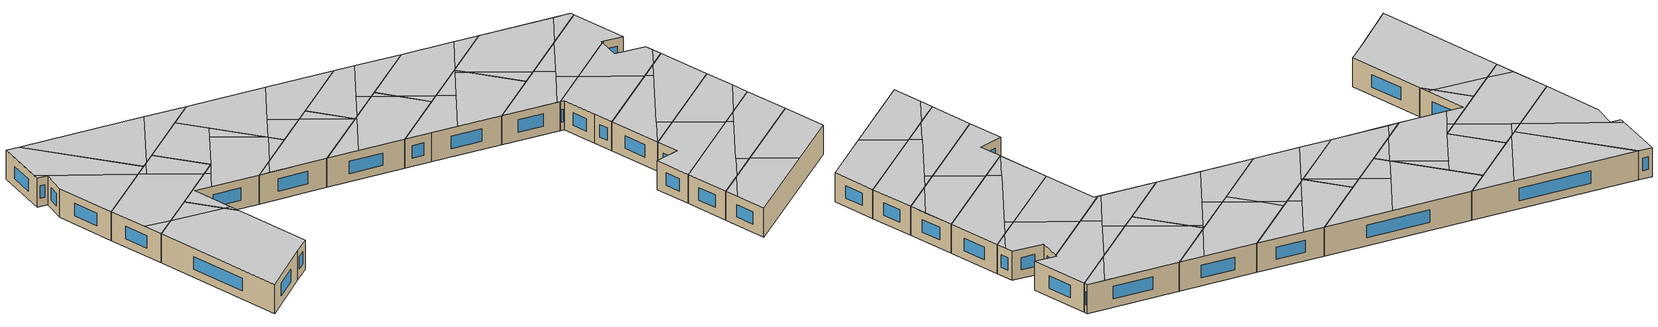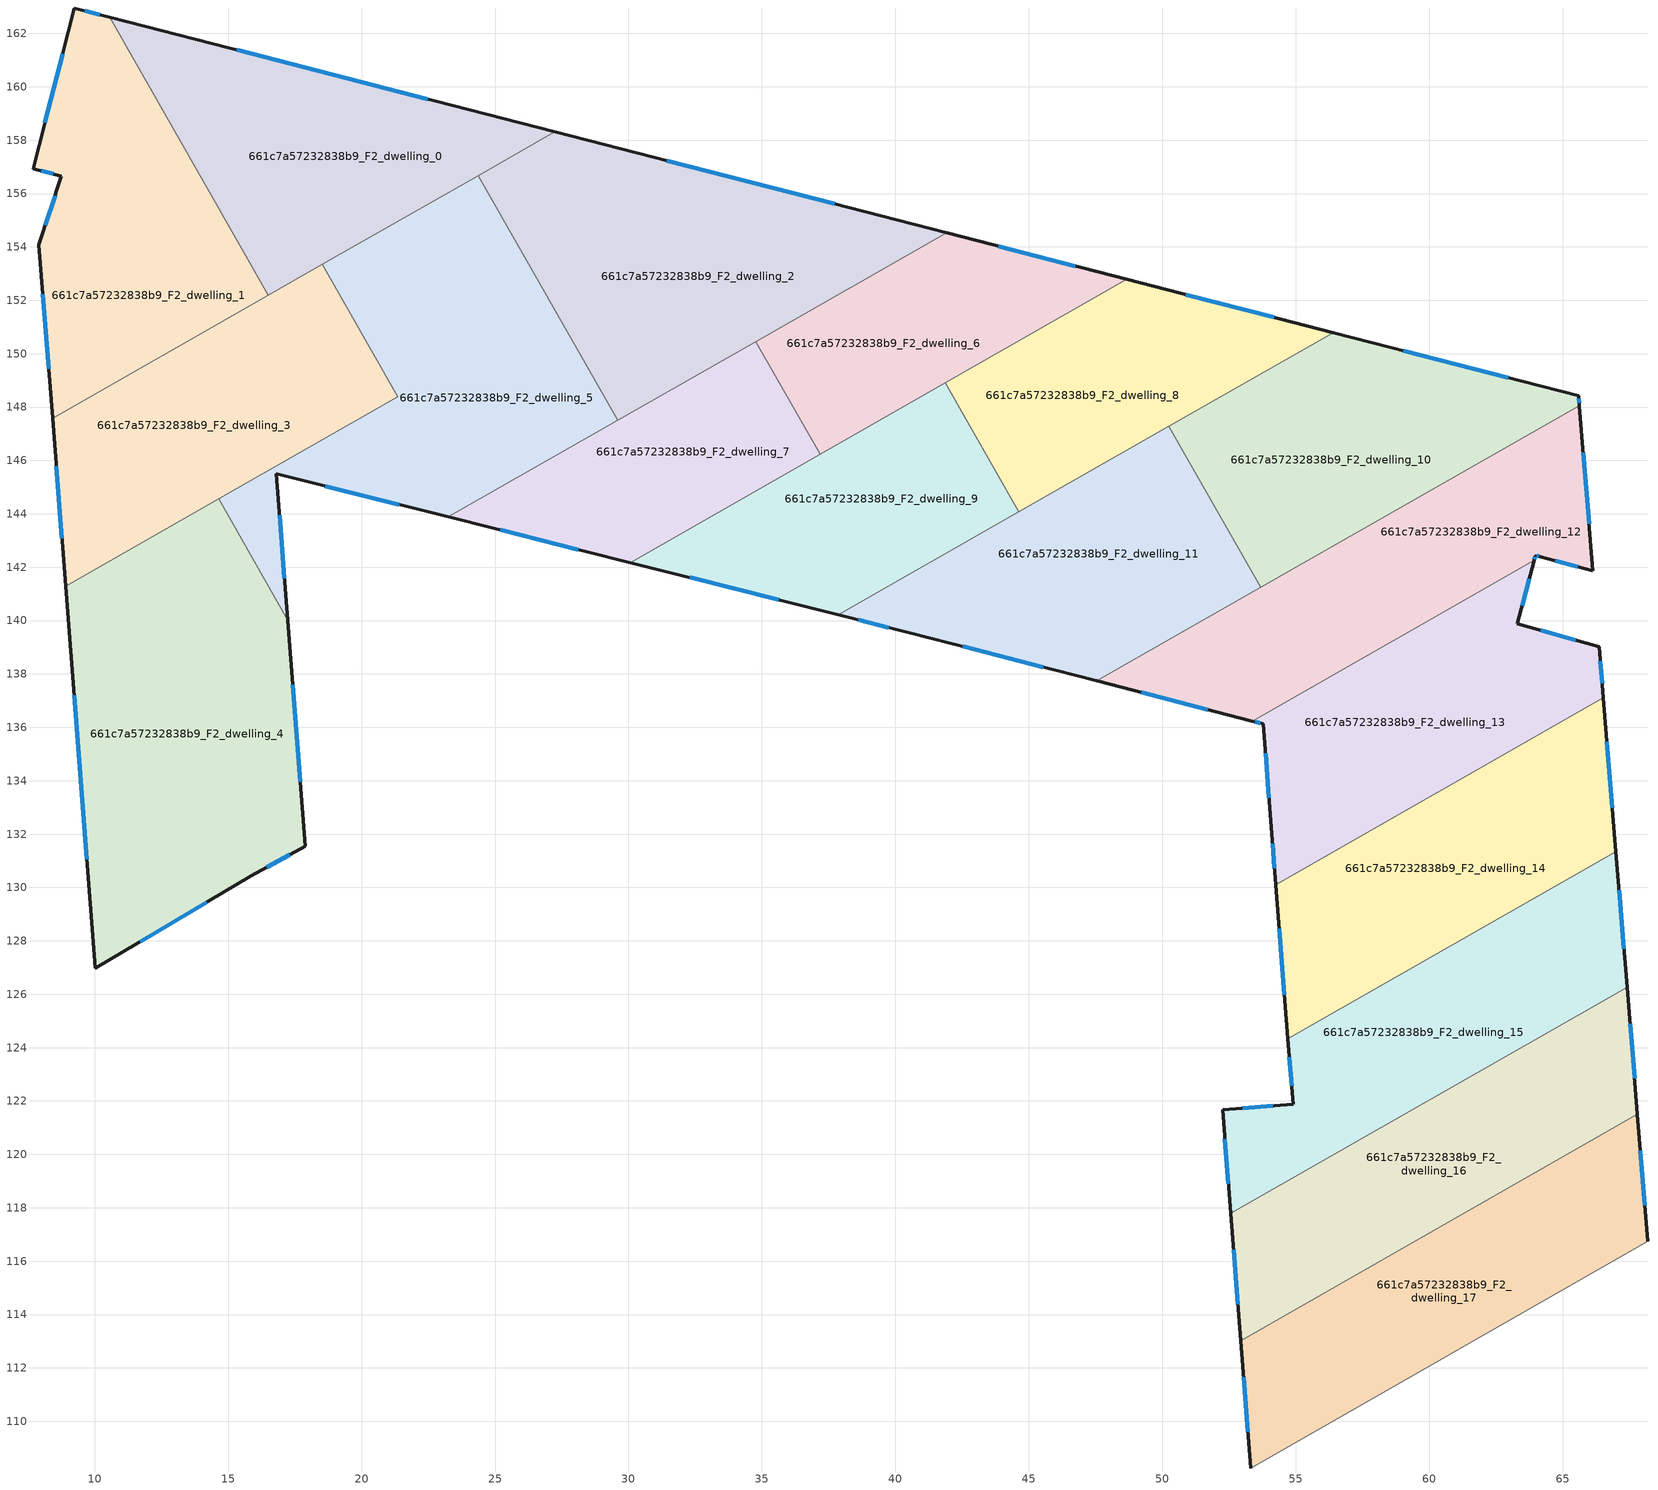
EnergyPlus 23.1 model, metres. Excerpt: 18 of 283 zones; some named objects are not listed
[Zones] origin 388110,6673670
661c7a57232838b9_F2_dwelling_0
 floor to 661c7a57232838b9_F1_dwelling_0 (EU_floor_Construction): 27.24,158.31 16.51,152.19 10.57,162.61 z6
 wall outside (EU_wall_Construction): 27.24,158.31 10.57,162.61 z6:9
 wall to 661c7a57232838b9_F2_dwelling_1 (EU_wall_Construction): 10.57,162.61 16.51,152.19 z6:9
 wall to 661c7a57232838b9_F2_dwelling_5 (EU_wall_Construction): 18.52,153.34 24.36,156.67 z6:9
 wall to 661c7a57232838b9_F2_dwelling_2 (EU_wall_Construction): 24.36,156.67 27.24,158.31 z6:9
 wall to 661c7a57232838b9_F2_dwelling_3 (EU_wall_Construction): 16.51,152.19 18.52,153.34 z6:9
 window (EU_Window_Construction): 22.48,159.54 15.33,161.38 z6.86:8.14
 ceiling to 661c7a57232838b9_F3_dwelling_0 (EU_floor_Construction): 17.16,152.56 23,159.41 10.57,162.61 16.51,152.19 z9
 ceiling to 661c7a57232838b9_F3_dwelling_1 (EU_floor_Construction): 27.24,158.31 23,159.41 17.16,152.56 z9
661c7a57232838b9_F2_dwelling_1
 floor to 661c7a57232838b9_F1_dwelling_1 (EU_floor_Construction): 10.57,162.61 16.51,152.19 8.42,147.58 7.91,154.09 8.76,156.66 7.69,156.93 9.24,162.95 z6
 wall outside (EU_wall_Construction): 10.57,162.61 9.24,162.95 7.69,156.93 8.76,156.66 7.91,154.09 8.42,147.58 z6:9
 wall to 661c7a57232838b9_F2_dwelling_3 (EU_wall_Construction): 8.42,147.58 16.51,152.19 z6:9
 window (EU_Window_Construction): 8.8,161.23 8.14,158.65 / 10.19,162.71 9.62,162.86 / 8.06,152.23 8.28,149.44 / 8.52,155.92 8.15,154.82 / 8,156.85 8.45,156.74 z6.86:8.14
 ceiling to 661c7a57232838b9_F3_dwelling_2 (EU_floor_Construction): 15.08,151.38 7.85,157.55 7.69,156.93 8.76,156.66 7.91,154.09 8.42,147.58 z9
 ceiling to 661c7a57232838b9_F3_dwelling_0 (EU_floor_Construction): 16.51,152.19 10.57,162.61 9.24,162.95 7.85,157.55 15.08,151.38 z9
661c7a57232838b9_F2_dwelling_10
 floor to 661c7a57232838b9_F1_dwelling_10 (EU_floor_Construction): 65.6,148.42 65.63,148.05 53.69,141.24 50.25,147.28 56.41,150.79 z6
 wall outside (EU_wall_Construction): 65.63,148.05 65.6,148.42 56.41,150.79 z6:9
 wall to 661c7a57232838b9_F2_dwelling_11 (EU_wall_Construction): 50.25,147.28 53.69,141.24 z6:9
 wall to 661c7a57232838b9_F2_dwelling_12 (EU_wall_Construction): 53.69,141.24 65.63,148.05 z6:9
 wall to 661c7a57232838b9_F2_dwelling_8 (EU_wall_Construction): 56.41,150.79 50.25,147.28 z6:9
 window (EU_Window_Construction): 65.62,148.16 65.61,148.32 / 62.97,149.1 59.03,150.12 z6.86:8.14
 ceiling to 661c7a57232838b9_F3_dwelling_10 (EU_floor_Construction): 60.74,145.26 63.83,148.88 56.41,150.79 50.42,147.38 50.28,147.22 50.95,146.04 55.42,142.23 z9
 ceiling to 661c7a57232838b9_F3_dwelling_12 (EU_floor_Construction): 65.63,148.05 65.6,148.42 63.83,148.88 60.74,145.26 z9
 ceiling to 661c7a57232838b9_F3_dwelling_11 (EU_floor_Construction): 55.42,142.23 50.95,146.04 53.69,141.24 z9
661c7a57232838b9_F2_dwelling_11
 floor to 661c7a57232838b9_F1_dwelling_11 (EU_floor_Construction): 50.25,147.28 53.69,141.24 47.54,137.74 40.51,139.55 37.86,140.22 z6
 wall outside (EU_wall_Construction): 37.86,140.22 40.51,139.55 47.54,137.74 z6:9
 wall to 661c7a57232838b9_F2_dwelling_9 (EU_wall_Construction): 44.63,144.08 37.86,140.22 z6:9
 wall to 661c7a57232838b9_F2_dwelling_12 (EU_wall_Construction): 47.54,137.74 53.69,141.24 z6:9
 wall to 661c7a57232838b9_F2_dwelling_8 (EU_wall_Construction): 50.25,147.28 44.63,144.08 z6:9
 window (EU_Window_Construction): 42.52,139.03 45.54,138.25 / 38.62,140.03 39.76,139.74 z6.86:8.14
 ceiling to 661c7a57232838b9_F3_dwelling_11 (EU_floor_Construction): 53.69,141.24 50.95,146.04 49.99,146.87 43.15,138.87 47.55,137.74 z9
 ceiling to 661c7a57232838b9_F3_dwelling_8 (EU_floor_Construction): 47.05,143.44 50.28,147.22 50.25,147.28 45.63,144.65 z9
 ceiling to 661c7a57232838b9_F3_dwelling_9 (EU_floor_Construction): 43.15,138.87 47.05,143.44 45.63,144.65 37.86,140.22 40.51,139.55 z9
 ceiling to 661c7a57232838b9_F3_dwelling_10 (EU_floor_Construction): 50.95,146.04 50.28,147.22 49.99,146.87 z9
661c7a57232838b9_F2_dwelling_12
 floor to 661c7a57232838b9_F1_dwelling_12 (EU_floor_Construction): 65.63,148.05 66.14,141.86 64.17,142.39 63.98,142.44 63.93,142.25 53.38,136.24 47.54,137.74 z6
 wall outside (EU_wall_Construction): 47.54,137.74 53.38,136.24 / 63.93,142.25 63.98,142.44 64.17,142.39 66.14,141.86 65.63,148.05 z6:9
 wall to 661c7a57232838b9_F2_dwelling_13 (EU_wall_Construction): 53.38,136.24 63.93,142.25 z6:9
 window (EU_Window_Construction): 49.21,137.31 51.71,136.66 / 65.99,143.63 65.77,146.28 / 64.73,142.24 65.57,142.01 / 64.04,142.42 64.12,142.4 / 63.95,142.31 63.97,142.39 z6.86:8.14
 ceiling to 661c7a57232838b9_F3_dwelling_12 (EU_floor_Construction): 66.14,141.86 65.63,148.05 60.74,145.26 56.32,140.09 57.85,138.78 63.93,142.25 63.97,142.39 63.98,142.44 64.01,142.43 64.14,142.4 64.17,142.39 z9
 ceiling to 661c7a57232838b9_F3_dwelling_10 (EU_floor_Construction): 57,140.88 60.74,145.26 55.42,142.23 z9
 ceiling to 661c7a57232838b9_F3_dwelling_13 (EU_floor_Construction): 57.85,138.78 56.32,140.09 53.09,136.31 53.38,136.24 z9
 ceiling to 661c7a57232838b9_F3_dwelling_11 (EU_floor_Construction): 53.09,136.31 57,140.88 55.42,142.23 47.55,137.74 z9
661c7a57232838b9_F2_dwelling_13
 floor to 661c7a57232838b9_F1_dwelling_13 (EU_floor_Construction): 63.93,142.25 63.3,139.88 66.37,139.01 66.53,137.11 54.25,130.11 54.09,132.26 53.79,136.13 53.38,136.24 z6
 wall outside (EU_wall_Construction): 53.38,136.24 53.79,136.13 54.09,132.26 54.25,130.11 / 66.53,137.11 66.37,139.01 63.3,139.88 63.93,142.25 z6:9
 wall to 661c7a57232838b9_F2_dwelling_14 (EU_wall_Construction): 54.25,130.11 66.53,137.11 z6:9
 window (EU_Window_Construction): 54.13,131.64 54.21,130.72 / 53.87,135.02 54,133.36 / 53.49,136.2 53.67,136.16 / 63.48,140.56 63.75,141.58 / 65.49,139.26 64.18,139.63 / 66.48,137.65 66.41,138.47 z6.86:8.14
 ceiling to 661c7a57232838b9_F3_dwelling_13 (EU_floor_Construction): 62.5,134.81 57.85,138.78 53.38,136.24 53.79,136.13 54.09,132.26 54.25,130.11 z9
 ceiling to 661c7a57232838b9_F3_dwelling_12 (EU_floor_Construction): 64.6,136.01 66.44,138.16 66.37,139.01 63.3,139.88 63.93,142.25 57.85,138.78 62.5,134.81 z9
 ceiling to 661c7a57232838b9_F3_dwelling_14 (EU_floor_Construction): 66.53,137.11 66.44,138.16 64.6,136.01 z9
661c7a57232838b9_F2_dwelling_14
 floor to 661c7a57232838b9_F1_dwelling_14 (EU_floor_Construction): 66.53,137.11 67,131.34 54.71,124.33 54.25,130.11 z6
 wall outside (EU_wall_Construction): 67,131.34 66.53,137.11 / 54.25,130.11 54.71,124.33 z6:9
 wall to 661c7a57232838b9_F2_dwelling_15 (EU_wall_Construction): 54.71,124.33 67,131.34 z6:9
 window (EU_Window_Construction): 66.86,132.99 66.66,135.46 / 54.38,128.46 54.58,125.99 z6.86:8.14
 ceiling to 661c7a57232838b9_F3_dwelling_14 (EU_floor_Construction): 67,131.34 66.53,137.11 64.6,136.01 57.2,127.34 58.31,126.39 z9
 ceiling to 661c7a57232838b9_F3_dwelling_13 (EU_floor_Construction): 54.7,124.43 63.12,134.28 62.5,134.81 54.25,130.11 z9
 ceiling to 661c7a57232838b9_F3_dwelling_15 (EU_floor_Construction): 58.31,126.39 57.2,127.34 54.7,124.43 54.71,124.34 z9
 ceiling to 661c7a57232838b9_F3_dwelling_12 (EU_floor_Construction): 63.12,134.28 64.6,136.01 62.5,134.81 z9
661c7a57232838b9_F2_dwelling_15
 floor to 661c7a57232838b9_F1_dwelling_15 (EU_floor_Construction): 67,131.34 67.42,126.26 52.57,117.79 52.26,121.67 54.9,121.88 54.71,124.33 z6
 wall outside (EU_wall_Construction): 54.71,124.33 54.9,121.88 52.26,121.67 52.57,117.79 / 67.42,126.26 67,131.34 z6:9
 wall to 661c7a57232838b9_F2_dwelling_16 (EU_wall_Construction): 52.57,117.79 67.42,126.26 z6:9
 window (EU_Window_Construction): 54.15,121.82 53.02,121.73 / 54.76,123.63 54.85,122.58 / 67.3,127.71 67.12,129.89 / 52.35,120.56 52.48,118.9 z6.86:8.14
 ceiling to 661c7a57232838b9_F3_dwelling_15 (EU_floor_Construction): 62.05,123.2 58.31,126.39 54.71,124.34 54.9,121.88 52.26,121.67 52.57,117.79 z9
 ceiling to 661c7a57232838b9_F3_dwelling_14 (EU_floor_Construction): 63.96,124.29 67.26,128.15 67,131.34 58.31,126.39 62.05,123.2 z9
 ceiling adiabatic (EU_roof_Construction): 67.42,126.26 67.26,128.15 63.96,124.29 z9
661c7a57232838b9_F2_dwelling_16
 floor to 661c7a57232838b9_F1_dwelling_16 (EU_floor_Construction): 67.42,126.26 67.81,121.5 52.94,113.02 52.57,117.79 z6
 wall outside (EU_wall_Construction): 67.81,121.5 67.42,126.26 / 52.57,117.79 52.94,113.02 z6:9
 wall to 661c7a57232838b9_F2_dwelling_17 (EU_wall_Construction): 52.94,113.02 67.81,121.5 z6:9
 window (EU_Window_Construction): 67.7,122.86 67.53,124.9 / 52.67,116.43 52.83,114.38 z6.86:8.14
 ceiling adiabatic (EU_roof_Construction): 67.81,121.5 67.42,126.26 63.96,124.29 57.9,117.2 58.85,116.39 z9
 ceiling to 661c7a57232838b9_F3_dwelling_15 (EU_floor_Construction): 55.65,114.57 62.61,122.71 62.05,123.2 52.57,117.79 52.94,113.02 z9
 ceiling to 661c7a57232838b9_F3_dwelling_17 (EU_floor_Construction): 58.85,116.39 57.9,117.2 55.65,114.57 z9
 ceiling to 661c7a57232838b9_F3_dwelling_14 (EU_floor_Construction): 62.61,122.71 63.96,124.29 62.05,123.2 z9
661c7a57232838b9_F2_dwelling_17
 floor to 661c7a57232838b9_F1_dwelling_17 (EU_floor_Construction): 67.81,121.5 68.2,116.74 53.31,108.25 52.94,113.02 z6
 wall outside (EU_wall_Construction): 68.2,116.74 67.81,121.5 / 52.94,113.02 53.31,108.25 z6:9
 wall to 661c7a57232838b9_F2_dwelling_18 (EU_wall_Construction): 53.31,108.25 68.2,116.74 z6:9
 window (EU_Window_Construction): 68.09,118.1 67.92,120.14 / 53.05,111.66 53.21,109.61 z6.86:8.14
 ceiling to 661c7a57232838b9_F3_dwelling_17 (EU_floor_Construction): 62.35,113.4 58.85,116.39 55.65,114.57 53.06,111.53 53.31,108.25 z9
 ceiling adiabatic (EU_roof_Construction): 68.2,116.74 67.81,121.5 58.85,116.39 62.35,113.4 z9
 ceiling to 661c7a57232838b9_F3_dwelling_15 (EU_floor_Construction): 53.06,111.53 55.65,114.57 52.94,113.02 z9
661c7a57232838b9_F2_dwelling_2
 floor to 661c7a57232838b9_F1_dwelling_2 (EU_floor_Construction): 41.92,154.53 29.59,147.5 24.36,156.67 27.24,158.31 z6
 wall outside (EU_wall_Construction): 41.92,154.53 27.24,158.31 z6:9
 wall to 661c7a57232838b9_F2_dwelling_5 (EU_wall_Construction): 24.36,156.67 29.59,147.5 z6:9
 wall to 661c7a57232838b9_F2_dwelling_6 (EU_wall_Construction): 34.77,150.45 41.92,154.53 z6:9
 wall to 661c7a57232838b9_F2_dwelling_7 (EU_wall_Construction): 29.59,147.5 34.77,150.45 z6:9
 window (EU_Window_Construction): 37.73,155.61 31.44,157.23 z6.86:8.14
 ceiling to 661c7a57232838b9_F3_dwelling_6 (EU_floor_Construction): 41.92,154.53 35.15,156.27 31.05,151.48 33.26,149.59 z9
 ceiling to 661c7a57232838b9_F3_dwelling_7 (EU_floor_Construction): 33.26,149.59 31.05,151.48 28.82,148.86 29.59,147.5 z9
 ceiling adiabatic (EU_roof_Construction): 28.82,148.86 35.15,156.27 27.24,158.31 24.36,156.67 z9
661c7a57232838b9_F2_dwelling_3
 floor to 661c7a57232838b9_F1_dwelling_3 (EU_floor_Construction): 18.53,153.34 21.35,148.38 8.91,141.29 8.42,147.58 z6
 wall outside (EU_wall_Construction): 8.42,147.58 8.91,141.29 z6:9
 wall to 661c7a57232838b9_F2_dwelling_5 (EU_wall_Construction): 14.65,144.56 21.35,148.38 18.53,153.34 z6:9
 wall to 661c7a57232838b9_F2_dwelling_4 (EU_wall_Construction): 8.91,141.29 14.65,144.56 z6:9
 window (EU_Window_Construction): 8.56,145.78 8.77,143.09 z6.86:8.14
 ceiling to 661c7a57232838b9_F3_dwelling_3 (EU_floor_Construction): 11.29,142.65 8.75,143.36 8.91,141.29 z9
 ceiling to 661c7a57232838b9_F3_dwelling_2 (EU_floor_Construction): 19.69,147.44 15.08,151.38 8.42,147.58 8.75,143.36 11.29,142.65 z9
 ceiling to 661c7a57232838b9_F3_dwelling_1 (EU_floor_Construction): 21.28,148.34 21.34,148.41 18.53,153.34 17.16,152.56 15.7,150.85 19.69,147.44 z9
 ceiling to 661c7a57232838b9_F3_dwelling_0 (EU_floor_Construction): 15.7,150.85 17.16,152.56 15.08,151.38 z9
661c7a57232838b9_F2_dwelling_4
 floor to 661c7a57232838b9_F1_dwelling_4 (EU_floor_Construction): 14.65,144.56 17.23,140.02 17.89,131.55 15.88,130.43 10.03,126.97 8.91,141.29 z6
 wall outside (EU_wall_Construction): 8.91,141.29 10.03,126.97 15.88,130.43 17.89,131.55 17.23,140.02 z6:9
 wall to 661c7a57232838b9_F2_dwelling_5 (EU_wall_Construction): 17.23,140.02 14.65,144.56 z6:9
 window (EU_Window_Construction): 17.71,133.97 17.42,137.6 / 16.45,130.75 17.32,131.23 / 11.7,127.96 14.2,129.44 / 9.23,137.2 9.71,131.06 z6.86:8.14
 ceiling to 661c7a57232838b9_F3_dwelling_3 (EU_floor_Construction): 15.88,130.43 17.89,131.55 17.23,140.02 16.58,141.16 11.29,142.65 8.91,141.29 10.03,126.97 z9
 ceiling to 661c7a57232838b9_F3_dwelling_2 (EU_floor_Construction): 16.58,141.16 14.65,144.56 11.29,142.65 z9
661c7a57232838b9_F2_dwelling_5
 floor to 661c7a57232838b9_F1_dwelling_5 (EU_floor_Construction): 24.36,156.67 29.59,147.5 23.25,143.88 16.8,145.5 17.23,140.02 14.65,144.56 21.35,148.38 18.53,153.34 z6
 wall outside (EU_wall_Construction): 17.23,140.02 16.8,145.5 23.25,143.88 z6:9
 wall to 661c7a57232838b9_F2_dwelling_7 (EU_wall_Construction): 23.25,143.88 29.59,147.5 z6:9
 window (EU_Window_Construction): 18.65,145.04 21.41,144.35 / 17.11,141.59 16.93,143.94 z6.86:8.14
 ceiling to 661c7a57232838b9_F3_dwelling_1 (EU_floor_Construction): 20.16,147.04 21.28,148.34 19.69,147.44 z9; 21.34,148.41 25.98,153.84 24.36,156.67 18.53,153.34 z9
 ceiling to 661c7a57232838b9_F3_dwelling_5 (EU_floor_Construction): 25.81,145.34 28.82,148.86 28.68,149.1 24.78,152.44 21.34,148.41 21.35,148.38 21.28,148.34 18.49,145.08 23.25,143.89 z9
 ceiling to 661c7a57232838b9_F3_dwelling_3 (EU_floor_Construction): 17.23,140.02 17.16,141 16.58,141.16 z9
 ceiling to 661c7a57232838b9_F3_dwelling_4 (EU_floor_Construction): 28.68,149.1 25.98,153.84 24.78,152.44 z9
 ceiling to 661c7a57232838b9_F3_dwelling_7 (EU_floor_Construction): 29.59,147.5 28.82,148.86 25.81,145.34 z9
 ceiling to 661c7a57232838b9_F3_dwelling_2 (EU_floor_Construction): 17.16,141 16.8,145.5 18.49,145.08 20.16,147.04 19.69,147.44 14.65,144.56 16.58,141.16 z9
661c7a57232838b9_F2_dwelling_6
 floor to 661c7a57232838b9_F1_dwelling_6 (EU_floor_Construction): 48.67,152.79 37.18,146.24 34.77,150.45 41.92,154.53 z6
 wall outside (EU_wall_Construction): 48.67,152.79 41.92,154.53 z6:9
 wall to 661c7a57232838b9_F2_dwelling_7 (EU_wall_Construction): 34.77,150.45 37.18,146.24 z6:9
 wall to 661c7a57232838b9_F2_dwelling_8 (EU_wall_Construction): 41.87,148.91 48.67,152.79 z6:9
 wall to 661c7a57232838b9_F2_dwelling_9 (EU_wall_Construction): 37.18,146.24 41.87,148.91 z6:9
 window (EU_Window_Construction): 46.74,153.28 43.85,154.03 z6.86:8.14
 ceiling to 661c7a57232838b9_F3_dwelling_6 (EU_floor_Construction): 37.48,146.41 43.97,154 41.92,154.53 34.77,150.45 37.17,146.25 37.18,146.24 z9
 ceiling to 661c7a57232838b9_F3_dwelling_8 (EU_floor_Construction): 48.67,152.79 43.97,154 40.05,149.42 41.14,148.49 z9
 ceiling to 661c7a57232838b9_F3_dwelling_9 (EU_floor_Construction): 41.14,148.49 40.05,149.42 37.48,146.41 z9
661c7a57232838b9_F2_dwelling_7
 floor to 661c7a57232838b9_F1_dwelling_7 (EU_floor_Construction): 34.77,150.45 37.18,146.24 30.06,142.17 23.25,143.88 z6
 wall outside (EU_wall_Construction): 23.25,143.88 30.06,142.17 z6:9
 wall to 661c7a57232838b9_F2_dwelling_9 (EU_wall_Construction): 30.06,142.17 37.18,146.24 z6:9
 window (EU_Window_Construction): 25.2,143.4 28.12,142.66 z6.86:8.14
 ceiling to 661c7a57232838b9_F3_dwelling_7 (EU_floor_Construction): 37.18,146.24 37.17,146.25 33.26,149.59 25.81,145.34 24.33,143.61 30.06,142.18 z9
 ceiling to 661c7a57232838b9_F3_dwelling_5 (EU_floor_Construction): 24.33,143.61 25.81,145.34 23.25,143.89 z9
 ceiling to 661c7a57232838b9_F3_dwelling_6 (EU_floor_Construction): 37.17,146.25 34.77,150.45 33.26,149.59 z9
661c7a57232838b9_F2_dwelling_8
 floor to 661c7a57232838b9_F1_dwelling_8 (EU_floor_Construction): 56.41,150.79 44.63,144.08 41.87,148.91 48.67,152.79 z6
 wall outside (EU_wall_Construction): 56.41,150.79 48.67,152.79 z6:9
 wall to 661c7a57232838b9_F2_dwelling_9 (EU_wall_Construction): 41.87,148.91 44.63,144.08 z6:9
 window (EU_Window_Construction): 54.2,151.36 50.88,152.22 z6.86:8.14
 ceiling to 661c7a57232838b9_F3_dwelling_8 (EU_floor_Construction): 50.43,147.38 53.89,151.44 48.67,152.79 41.87,148.91 43.03,146.87 45.63,144.65 z9
 ceiling to 661c7a57232838b9_F3_dwelling_10 (EU_floor_Construction): 56.41,150.79 53.89,151.44 50.43,147.38 z9
 ceiling to 661c7a57232838b9_F3_dwelling_9 (EU_floor_Construction): 45.63,144.65 43.03,146.87 44.63,144.08 z9
661c7a57232838b9_F2_dwelling_9
 floor to 661c7a57232838b9_F1_dwelling_9 (EU_floor_Construction): 41.87,148.91 44.63,144.08 37.86,140.22 30.06,142.17 z6
 wall outside (EU_wall_Construction): 30.06,142.17 37.86,140.22 z6:9
 window (EU_Window_Construction): 32.29,141.62 35.63,140.78 z6.86:8.14
 ceiling to 661c7a57232838b9_F3_dwelling_7 (EU_floor_Construction): 33.19,141.39 37.27,146.16 37.18,146.24 30.06,142.18 z9
 ceiling to 661c7a57232838b9_F3_dwelling_9 (EU_floor_Construction): 44.63,144.08 43.03,146.87 41.14,148.49 37.48,146.41 33.19,141.39 37.86,140.22 z9
 ceiling to 661c7a57232838b9_F3_dwelling_8 (EU_floor_Construction): 43.03,146.87 41.87,148.91 41.14,148.49 z9
 ceiling to 661c7a57232838b9_F3_dwelling_6 (EU_floor_Construction): 37.27,146.16 37.48,146.41 37.18,146.24 z9
[Building]
EU S2 Campaign: North Axis=0; Terrain=City; Solar Distribution=FullExterior
[Site:Location]
Helsinki-Vantaa.AP: Latitude=60.317; Longitude=24.963; Time Zone=2; Elevation=54.6
[SizingPeriod:WeatherFileDays]
AnnualSizingPeriod: Begin Month=1; Begin Day of Month=1; End Month=12; End Day of Month=31; Day of Week for Start Day=Monday; Use Weather File Daylight Saving Period=No; Use Weather File Rain and Snow Indicators=No
[MATERIAL]
EU_InternalMass_Material: Roughness=MediumRough; Thickness=0.1; Conductivity=1; Density=1800; Specific Heat=900; Thermal Absorptance=0.9; Solar Absorptance=0.7; Visible Absorptance=0.7
[MATERIAL:NOMASS] Roughness=MediumRough; Thermal Absorptance=0.9; Solar Absorptance=0.7; Visible Absorptance=0.7
Name | Thermal Resistance
EU_wall_NoMass | 5.91765
EU_roof_NoMass | 11.1778
EU_floor_NoMass | 6.2875
[WINDOWMATERIAL:SIMPLEGLAZINGSYSTEM]
EU_Window_SimpleGlazing: UFactor=0.994035; Solar Heat Gain Coefficient=0.7; Visible Transmittance=0.7
[CONSTRUCTION]
EU_wall_Construction: EU_wall_NoMass
EU_roof_Construction: EU_roof_NoMass
EU_floor_Construction: EU_floor_NoMass
EU_Window_Construction: EU_Window_SimpleGlazing
EU_InternalMass_Construction: EU_InternalMass_Material
[ZONE] Type=1; Multiplier=1; Ceiling Height=autocalculate; Floor Area=autocalculate; Part of Total Floor Area=Yes
Name | Volume
661c7a57232838b9_F2_dwelling_0; 661c7a57232838b9_F2_dwelling_11 | 222.301
661c7a57232838b9_F2_dwelling_1 | 222.296
661c7a57232838b9_F2_dwelling_10 | 222.324
661c7a57232838b9_F2_dwelling_12 | 226.861
661c7a57232838b9_F2_dwelling_13 | 217.745
661c7a57232838b9_F2_dwelling_14 | 222.348
661c7a57232838b9_F2_dwelling_15 | 222.286
661c7a57232838b9_F2_dwelling_16 | 222.29
661c7a57232838b9_F2_dwelling_17 | 222.343
661c7a57232838b9_F2_dwelling_2 | 277.202
661c7a57232838b9_F2_dwelling_3 | 222.323
661c7a57232838b9_F2_dwelling_4 | 332.101
661c7a57232838b9_F2_dwelling_5 | 277.215
661c7a57232838b9_F2_dwelling_6 | 156.283
661c7a57232838b9_F2_dwelling_7 | 156.289
661c7a57232838b9_F2_dwelling_8 | 178.522
661c7a57232838b9_F2_dwelling_9 | 178.525
[INTERNALMASS] Construction=EU_InternalMass_Construction
Name | Zone or ZoneList | Surface Area
661c7a57232838b9_F2_dwelling_0_EU_InternalMass | 661c7a57232838b9_F2_dwelling_0 | 74.0999
661c7a57232838b9_F2_dwelling_1_EU_InternalMass | 661c7a57232838b9_F2_dwelling_1 | 74.0971
661c7a57232838b9_F2_dwelling_2_EU_InternalMass | 661c7a57232838b9_F2_dwelling_2 | 92.398
661c7a57232838b9_F2_dwelling_3_EU_InternalMass | 661c7a57232838b9_F2_dwelling_3 | 74.1069
661c7a57232838b9_F2_dwelling_4_EU_InternalMass | 661c7a57232838b9_F2_dwelling_4 | 110.696
661c7a57232838b9_F2_dwelling_5_EU_InternalMass | 661c7a57232838b9_F2_dwelling_5 | 92.4029
661c7a57232838b9_F2_dwelling_6_EU_InternalMass | 661c7a57232838b9_F2_dwelling_6 | 52.0945
661c7a57232838b9_F2_dwelling_7_EU_InternalMass | 661c7a57232838b9_F2_dwelling_7 | 52.0949
661c7a57232838b9_F2_dwelling_8_EU_InternalMass | 661c7a57232838b9_F2_dwelling_8 | 59.5105
661c7a57232838b9_F2_dwelling_9_EU_InternalMass | 661c7a57232838b9_F2_dwelling_9 | 59.5078
661c7a57232838b9_F2_dwelling_10_EU_InternalMass | 661c7a57232838b9_F2_dwelling_10 | 74.1086
661c7a57232838b9_F2_dwelling_11_EU_InternalMass | 661c7a57232838b9_F2_dwelling_11 | 74.098
661c7a57232838b9_F2_dwelling_12_EU_InternalMass | 661c7a57232838b9_F2_dwelling_12 | 75.6206
661c7a57232838b9_F2_dwelling_13_EU_InternalMass | 661c7a57232838b9_F2_dwelling_13 | 72.5816
661c7a57232838b9_F2_dwelling_14_EU_InternalMass | 661c7a57232838b9_F2_dwelling_14 | 74.1161
661c7a57232838b9_F2_dwelling_15_EU_InternalMass | 661c7a57232838b9_F2_dwelling_15 | 74.0951
661c7a57232838b9_F2_dwelling_16_EU_InternalMass | 661c7a57232838b9_F2_dwelling_16 | 74.097
661c7a57232838b9_F2_dwelling_17_EU_InternalMass | 661c7a57232838b9_F2_dwelling_17 | 74.1142
[OTHEREQUIPMENT] Fuel Type=Electricity; Design Level Calculation Method=Watts/Area; Power per Zone Floor Area=1; Fraction Latent=0; Fraction Radiant=0; Fraction Lost=0; Carbon Dioxide Generation Rate=0; EndUse Subcategory=EU_Step8_InternalGains
Name | Zone or ZoneList or Space or SpaceList | Schedule
EU_Step8_InternalGain_661c7a57232838b9_F2_dwelling_0_f000 | 661c7a57232838b9_F2_dwelling_0 | EU_Step8_GainSchedule_661c7a57232838b9_F2_dwelling_0_f000
EU_Step8_InternalGain_661c7a57232838b9_F2_dwelling_1_f000 | 661c7a57232838b9_F2_dwelling_1 | EU_Step8_GainSchedule_661c7a57232838b9_F2_dwelling_1_f000
EU_Step8_InternalGain_661c7a57232838b9_F2_dwelling_2_f000 | 661c7a57232838b9_F2_dwelling_2 | EU_Step8_GainSchedule_661c7a57232838b9_F2_dwelling_2_f000
EU_Step8_InternalGain_661c7a57232838b9_F2_dwelling_3_f000 | 661c7a57232838b9_F2_dwelling_3 | EU_Step8_GainSchedule_661c7a57232838b9_F2_dwelling_3_f000
EU_Step8_InternalGain_661c7a57232838b9_F2_dwelling_4_f000 | 661c7a57232838b9_F2_dwelling_4 | EU_Step8_GainSchedule_661c7a57232838b9_F2_dwelling_4_f000
EU_Step8_InternalGain_661c7a57232838b9_F2_dwelling_5_f000 | 661c7a57232838b9_F2_dwelling_5 | EU_Step8_GainSchedule_661c7a57232838b9_F2_dwelling_5_f000
EU_Step8_InternalGain_661c7a57232838b9_F2_dwelling_6_f000 | 661c7a57232838b9_F2_dwelling_6 | EU_Step8_GainSchedule_661c7a57232838b9_F2_dwelling_6_f000
EU_Step8_InternalGain_661c7a57232838b9_F2_dwelling_7_f000 | 661c7a57232838b9_F2_dwelling_7 | EU_Step8_GainSchedule_661c7a57232838b9_F2_dwelling_7_f000
EU_Step8_InternalGain_661c7a57232838b9_F2_dwelling_8_f000 | 661c7a57232838b9_F2_dwelling_8 | EU_Step8_GainSchedule_661c7a57232838b9_F2_dwelling_8_f000
EU_Step8_InternalGain_661c7a57232838b9_F2_dwelling_9_f000 | 661c7a57232838b9_F2_dwelling_9 | EU_Step8_GainSchedule_661c7a57232838b9_F2_dwelling_9_f000
EU_Step8_InternalGain_661c7a57232838b9_F2_dwelling_10_f000 | 661c7a57232838b9_F2_dwelling_10 | EU_Step8_GainSchedule_661c7a57232838b9_F2_dwelling_10_f000
EU_Step8_InternalGain_661c7a57232838b9_F2_dwelling_11_f000 | 661c7a57232838b9_F2_dwelling_11 | EU_Step8_GainSchedule_661c7a57232838b9_F2_dwelling_11_f000
EU_Step8_InternalGain_661c7a57232838b9_F2_dwelling_12_f000 | 661c7a57232838b9_F2_dwelling_12 | EU_Step8_GainSchedule_661c7a57232838b9_F2_dwelling_12_f000
EU_Step8_InternalGain_661c7a57232838b9_F2_dwelling_13_f000 | 661c7a57232838b9_F2_dwelling_13 | EU_Step8_GainSchedule_661c7a57232838b9_F2_dwelling_13_f000
EU_Step8_InternalGain_661c7a57232838b9_F2_dwelling_14_f000 | 661c7a57232838b9_F2_dwelling_14 | EU_Step8_GainSchedule_661c7a57232838b9_F2_dwelling_14_f000
EU_Step8_InternalGain_661c7a57232838b9_F2_dwelling_15_f000 | 661c7a57232838b9_F2_dwelling_15 | EU_Step8_GainSchedule_661c7a57232838b9_F2_dwelling_15_f000
EU_Step8_InternalGain_661c7a57232838b9_F2_dwelling_16_f000 | 661c7a57232838b9_F2_dwelling_16 | EU_Step8_GainSchedule_661c7a57232838b9_F2_dwelling_16_f000
EU_Step8_InternalGain_661c7a57232838b9_F2_dwelling_17_f000 | 661c7a57232838b9_F2_dwelling_17 | EU_Step8_GainSchedule_661c7a57232838b9_F2_dwelling_17_f000
[ZONEVENTILATION:DESIGNFLOWRATE] Schedule=EU_AlwaysOn; Design Flow Rate Calculation Method=AirChanges/Hour; Air Changes per Hour=0.596421; Ventilation Type=Natural; Fan Pressure Rise=0; Fan Total Efficiency=1; Constant Term Coefficient=1; Temperature Term Coefficient=0; Velocity Term Coefficient=0; Velocity Squared Term Coefficient=0; Minimum Indoor Temperature=-100; Maximum Indoor Temperature=100; Delta Temperature=-100; Minimum Outdoor Temperature=-100; Maximum Outdoor Temperature=100; Maximum Wind Speed=40
Name | Zone or ZoneList or Space or SpaceList
EU_ConstantAir_661c7a57232838b9_F2_dwelling_0 | 661c7a57232838b9_F2_dwelling_0
EU_ConstantAir_661c7a57232838b9_F2_dwelling_1 | 661c7a57232838b9_F2_dwelling_1
EU_ConstantAir_661c7a57232838b9_F2_dwelling_2 | 661c7a57232838b9_F2_dwelling_2
EU_ConstantAir_661c7a57232838b9_F2_dwelling_3 | 661c7a57232838b9_F2_dwelling_3
EU_ConstantAir_661c7a57232838b9_F2_dwelling_4 | 661c7a57232838b9_F2_dwelling_4
EU_ConstantAir_661c7a57232838b9_F2_dwelling_5 | 661c7a57232838b9_F2_dwelling_5
EU_ConstantAir_661c7a57232838b9_F2_dwelling_6 | 661c7a57232838b9_F2_dwelling_6
EU_ConstantAir_661c7a57232838b9_F2_dwelling_7 | 661c7a57232838b9_F2_dwelling_7
EU_ConstantAir_661c7a57232838b9_F2_dwelling_8 | 661c7a57232838b9_F2_dwelling_8
EU_ConstantAir_661c7a57232838b9_F2_dwelling_9 | 661c7a57232838b9_F2_dwelling_9
EU_ConstantAir_661c7a57232838b9_F2_dwelling_10 | 661c7a57232838b9_F2_dwelling_10
EU_ConstantAir_661c7a57232838b9_F2_dwelling_11 | 661c7a57232838b9_F2_dwelling_11
EU_ConstantAir_661c7a57232838b9_F2_dwelling_12 | 661c7a57232838b9_F2_dwelling_12
EU_ConstantAir_661c7a57232838b9_F2_dwelling_13 | 661c7a57232838b9_F2_dwelling_13
EU_ConstantAir_661c7a57232838b9_F2_dwelling_14 | 661c7a57232838b9_F2_dwelling_14
EU_ConstantAir_661c7a57232838b9_F2_dwelling_15 | 661c7a57232838b9_F2_dwelling_15
EU_ConstantAir_661c7a57232838b9_F2_dwelling_16 | 661c7a57232838b9_F2_dwelling_16
EU_ConstantAir_661c7a57232838b9_F2_dwelling_17 | 661c7a57232838b9_F2_dwelling_17
[HVACTEMPLATE:ZONE:IDEALLOADSAIRSYSTEM] System Availability Schedule=EU_AlwaysOn; Maximum Heating Supply Air Temperature=50; Minimum Cooling Supply Air Temperature=13; Maximum Heating Supply Air Humidity Ratio=0.0156; Minimum Cooling Supply Air Humidity Ratio=0.0077; Heating Limit=NoLimit; Cooling Limit=NoLimit; Heating Availability Schedule=EU_AlwaysOn; Cooling Availability Schedule=EU_CoolingOff; Dehumidification Control Type=ConstantSensibleHeatRatio; Cooling Sensible Heat Ratio=0.7; Dehumidification Setpoint=60; Humidification Control Type=None; Humidification Setpoint=30; Outdoor Air Method=None; Outdoor Air Flow Rate per Person=0.00944; Outdoor Air Flow Rate per Zone Floor Area=0; Outdoor Air Flow Rate per Zone=0; Demand Controlled Ventilation Type=None; Outdoor Air Economizer Type=NoEconomizer; Heat Recovery Type=None; Sensible Heat Recovery Effectiveness=0.7; Latent Heat Recovery Effectiveness=0.65
Name | Template Thermostat
661c7a57232838b9_F2_dwelling_0 | EU_HeatOnly_661c7a57232838b9_F2_dwelling_0
661c7a57232838b9_F2_dwelling_1 | EU_HeatOnly_661c7a57232838b9_F2_dwelling_1
661c7a57232838b9_F2_dwelling_2 | EU_HeatOnly_661c7a57232838b9_F2_dwelling_2
661c7a57232838b9_F2_dwelling_3 | EU_HeatOnly_661c7a57232838b9_F2_dwelling_3
661c7a57232838b9_F2_dwelling_4 | EU_HeatOnly_661c7a57232838b9_F2_dwelling_4
661c7a57232838b9_F2_dwelling_5 | EU_HeatOnly_661c7a57232838b9_F2_dwelling_5
661c7a57232838b9_F2_dwelling_6 | EU_HeatOnly_661c7a57232838b9_F2_dwelling_6
661c7a57232838b9_F2_dwelling_7 | EU_HeatOnly_661c7a57232838b9_F2_dwelling_7
661c7a57232838b9_F2_dwelling_8 | EU_HeatOnly_661c7a57232838b9_F2_dwelling_8
661c7a57232838b9_F2_dwelling_9 | EU_HeatOnly_661c7a57232838b9_F2_dwelling_9
661c7a57232838b9_F2_dwelling_10 | EU_HeatOnly_661c7a57232838b9_F2_dwelling_10
661c7a57232838b9_F2_dwelling_11 | EU_HeatOnly_661c7a57232838b9_F2_dwelling_11
661c7a57232838b9_F2_dwelling_12 | EU_HeatOnly_661c7a57232838b9_F2_dwelling_12
661c7a57232838b9_F2_dwelling_13 | EU_HeatOnly_661c7a57232838b9_F2_dwelling_13
661c7a57232838b9_F2_dwelling_14 | EU_HeatOnly_661c7a57232838b9_F2_dwelling_14
661c7a57232838b9_F2_dwelling_15 | EU_HeatOnly_661c7a57232838b9_F2_dwelling_15
661c7a57232838b9_F2_dwelling_16 | EU_HeatOnly_661c7a57232838b9_F2_dwelling_16
661c7a57232838b9_F2_dwelling_17 | EU_HeatOnly_661c7a57232838b9_F2_dwelling_17
[SIZING:ZONE] Zone Cooling Design Supply Air Temperature Input Method=SupplyAirTemperature; Zone Cooling Design Supply Air Temperature=13; Zone Heating Design Supply Air Temperature Input Method=SupplyAirTemperature; Zone Heating Design Supply Air Temperature=50; Zone Cooling Design Supply Air Humidity Ratio=0.008; Zone Heating Design Supply Air Humidity Ratio=0.008; Cooling Design Air Flow Method=DesignDay; Cooling Design Air Flow Rate=0; Cooling Minimum Air Flow per Zone Floor Area=0.000762; Cooling Minimum Air Flow=0; Cooling Minimum Air Flow Fraction=0.2; Heating Design Air Flow Method=DesignDay; Heating Design Air Flow Rate=0; Heating Maximum Air Flow per Zone Floor Area=0.002032; Heating Maximum Air Flow=0.141576; Heating Maximum Air Flow Fraction=0.3; Account for Dedicated Outdoor Air System=No; Dedicated Outdoor Air System Control Strategy=NeutralSupplyAir; Dedicated Outdoor Air Low Setpoint Temperature for Design=autosize; Dedicated Outdoor Air High Setpoint Temperature for Design=autosize; Zone Load Sizing Method=Sensible Load Only No Latent Load; Zone Latent Cooling Design Supply Air Humidity Ratio Input Method=HumidityRatioDifference; Zone Cooling Design Supply Air Humidity Ratio Difference=0.005; Zone Latent Heating Design Supply Air Humidity Ratio Input Method=HumidityRatioDifference; Zone Humidification Design Supply Air Humidity Ratio Difference=0.005
661c7a57232838b9_F2_dwelling_0; 661c7a57232838b9_F2_dwelling_1; 661c7a57232838b9_F2_dwelling_2; 661c7a57232838b9_F2_dwelling_3; 661c7a57232838b9_F2_dwelling_4; 661c7a57232838b9_F2_dwelling_5; 661c7a57232838b9_F2_dwelling_6; 661c7a57232838b9_F2_dwelling_7; 661c7a57232838b9_F2_dwelling_8; 661c7a57232838b9_F2_dwelling_9; 661c7a57232838b9_F2_dwelling_10; 661c7a57232838b9_F2_dwelling_11; 661c7a57232838b9_F2_dwelling_12; 661c7a57232838b9_F2_dwelling_13; 661c7a57232838b9_F2_dwelling_14; 661c7a57232838b9_F2_dwelling_15; 661c7a57232838b9_F2_dwelling_16; 661c7a57232838b9_F2_dwelling_17
[SCHEDULE:CONSTANT]
Name | Hourly Value
EU_AlwaysOn | 1
EU_CoolingOff | 0
[SCHEDULE:FILE] Column Number=1; Rows to Skip at Top=0; Number of Hours of Data=8760; Column Separator=Comma; Interpolate to Timestep=No; Minutes per Item=60; Adjust Schedule for Daylight Savings=Yes
Name | File
EU_Step8_GainSchedule_661c7a57232838b9_F2_dwelling_0_f000 | ../../schedules/661c7a57232838b9/661c7a57232838b9_F2_dwelling_0_f000_gain.csv
EU_Step8_GainSchedule_661c7a57232838b9_F2_dwelling_1_f000 | ../../schedules/661c7a57232838b9/661c7a57232838b9_F2_dwelling_1_f000_gain.csv
EU_Step8_GainSchedule_661c7a57232838b9_F2_dwelling_2_f000 | ../../schedules/661c7a57232838b9/661c7a57232838b9_F2_dwelling_2_f000_gain.csv
EU_Step8_GainSchedule_661c7a57232838b9_F2_dwelling_3_f000 | ../../schedules/661c7a57232838b9/661c7a57232838b9_F2_dwelling_3_f000_gain.csv
EU_Step8_GainSchedule_661c7a57232838b9_F2_dwelling_4_f000 | ../../schedules/661c7a57232838b9/661c7a57232838b9_F2_dwelling_4_f000_gain.csv
EU_Step8_GainSchedule_661c7a57232838b9_F2_dwelling_5_f000 | ../../schedules/661c7a57232838b9/661c7a57232838b9_F2_dwelling_5_f000_gain.csv
EU_Step8_GainSchedule_661c7a57232838b9_F2_dwelling_6_f000 | ../../schedules/661c7a57232838b9/661c7a57232838b9_F2_dwelling_6_f000_gain.csv
EU_Step8_GainSchedule_661c7a57232838b9_F2_dwelling_7_f000 | ../../schedules/661c7a57232838b9/661c7a57232838b9_F2_dwelling_7_f000_gain.csv
EU_Step8_GainSchedule_661c7a57232838b9_F2_dwelling_8_f000 | ../../schedules/661c7a57232838b9/661c7a57232838b9_F2_dwelling_8_f000_gain.csv
EU_Step8_GainSchedule_661c7a57232838b9_F2_dwelling_9_f000 | ../../schedules/661c7a57232838b9/661c7a57232838b9_F2_dwelling_9_f000_gain.csv
EU_Step8_GainSchedule_661c7a57232838b9_F2_dwelling_10_f000 | ../../schedules/661c7a57232838b9/661c7a57232838b9_F2_dwelling_10_f000_gain.csv
EU_Step8_GainSchedule_661c7a57232838b9_F2_dwelling_11_f000 | ../../schedules/661c7a57232838b9/661c7a57232838b9_F2_dwelling_11_f000_gain.csv
EU_Step8_GainSchedule_661c7a57232838b9_F2_dwelling_12_f000 | ../../schedules/661c7a57232838b9/661c7a57232838b9_F2_dwelling_12_f000_gain.csv
EU_Step8_GainSchedule_661c7a57232838b9_F2_dwelling_13_f000 | ../../schedules/661c7a57232838b9/661c7a57232838b9_F2_dwelling_13_f000_gain.csv
EU_Step8_GainSchedule_661c7a57232838b9_F2_dwelling_14_f000 | ../../schedules/661c7a57232838b9/661c7a57232838b9_F2_dwelling_14_f000_gain.csv
EU_Step8_GainSchedule_661c7a57232838b9_F2_dwelling_15_f000 | ../../schedules/661c7a57232838b9/661c7a57232838b9_F2_dwelling_15_f000_gain.csv
EU_Step8_GainSchedule_661c7a57232838b9_F2_dwelling_16_f000 | ../../schedules/661c7a57232838b9/661c7a57232838b9_F2_dwelling_16_f000_gain.csv
EU_Step8_GainSchedule_661c7a57232838b9_F2_dwelling_17_f000 | ../../schedules/661c7a57232838b9/661c7a57232838b9_F2_dwelling_17_f000_gain.csv
